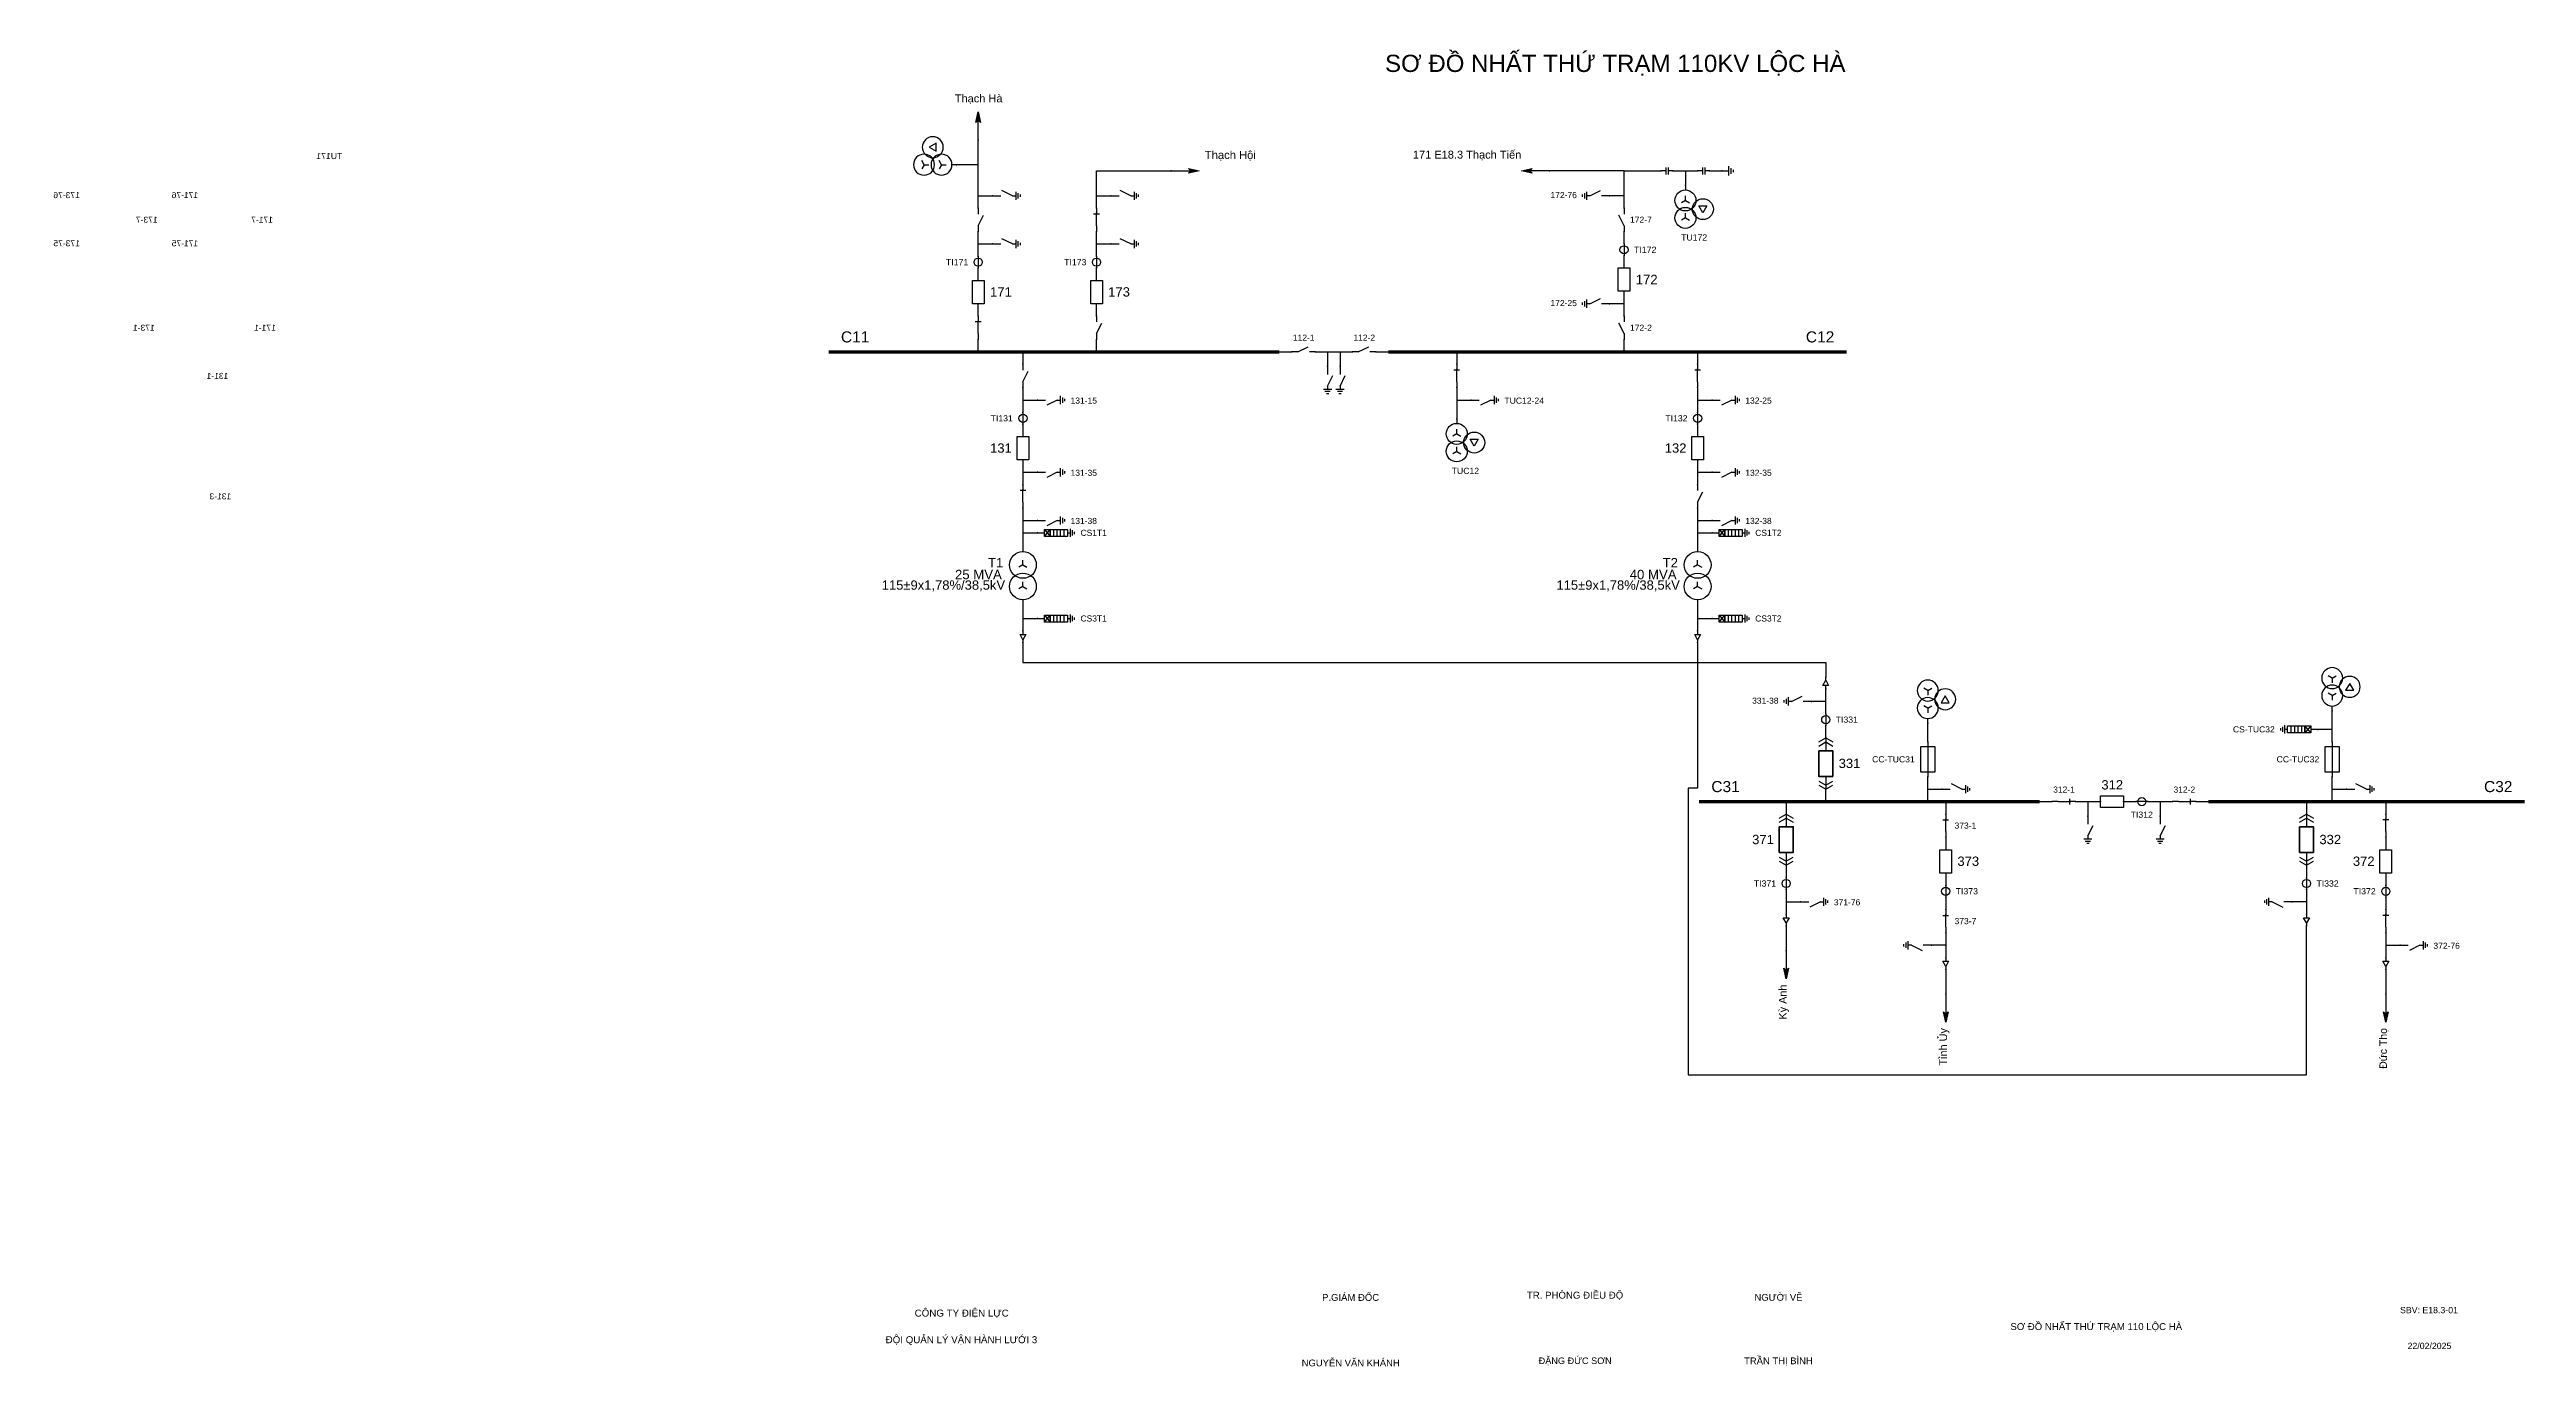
# Model space of a CAD drawing. Header units: millimetres. Extents: x -388 to 411, y 7 to 290.
# Drawn here: x -121 to 411, y 7 to 290 of the extents above; entities that cross this region are included whole.
import ezdxf

# ---------------------------------------------------------------- set-up
doc = ezdxf.new("R2010")
doc.units = ezdxf.units.MM
for name, color, linetype, lineweight in [('BUSBAR_110KV', 1, 'Continuous', 50), ('BUSBAR_35KV', 30, 'Continuous', 50), ('GROUND', 3, 'Continuous', 25), ('HV_110KV', 1, 'Continuous', 25), ('MV_35KV', 30, 'Continuous', 25)]:
    doc.layers.add(name, color=color, linetype=linetype, lineweight=lineweight)
doc.layers.add('SYM_PORTS', color=8, linetype='Continuous', plot=False)
doc.layers.add('TEXT', color=7, linetype='Continuous')
doc.styles.add('SLD_TEXT', font='arial.ttf')

# ---------------------------------------------------------------- blocks, each defined once
blk = doc.blocks.new('SYM_DISCONNECTOR_CLOSED')
at = {"lineweight": 25}
for points in [[(-0.625, 1.25), (0.625, 1.25)], [(0, 2.5), (0, 1.25)], [(0, -1.25), (0, 1.5)], [(0, -1.25), (0, -2.5)]]:
    blk.add_lwpolyline(points, dxfattribs=at)
at = {"layer": 'SYM_PORTS'}
for p in [(0, 2.5), (0, -2.5)]:
    blk.add_point(p, dxfattribs=at)
blk.add_attdef('DEVICE_CODE', (1.625, -0.5), '', height=2)
blk = doc.blocks.new('SYM_CIRCUIT_BREAKER')
at = {"lineweight": 25}
blk.add_lwpolyline([(-1.25, 2.5), (1.25, 2.5), (1.25, -2.5), (-1.25, -2.5)], close=True, dxfattribs=at)
at = {"layer": 'SYM_PORTS'}
for p in [(0, 2.5), (0, -2.5)]:
    blk.add_point(p, dxfattribs=at)
blk.add_attdef('DEVICE_CODE', (2.25, -0.5), '', height=2)
at = {"flags": 1}
blk.add_attdef('RATING', (2.25, -3.5), '', height=2, dxfattribs=at)
blk = doc.blocks.new('SYM_CURRENT_TRANSFORMER')
at = {"lineweight": 25}
blk.add_lwpolyline([(0, 1.25), (0, -1.25)], dxfattribs=at)
blk.add_circle((0, 0), 0.875, dxfattribs=at)
at = {"layer": 'SYM_PORTS'}
for p in [(0, 1.25), (0, -1.25)]:
    blk.add_point(p, dxfattribs=at)
blk.add_attdef('DEVICE_CODE', (1.875, -1.75), '', height=2)
at = {"flags": 1}
blk.add_attdef('RATIO', (1.875, -4.75), '', height=2, dxfattribs=at)
blk = doc.blocks.new('SYM_EARTHING_SWITCH_OPEN')
at = {"lineweight": 25}
for points in [[(0, -1.25), (-1.125, 1)], [(0, 3), (0, 1.25)], [(-0.875, -2), (0.875, -2)], [(-0.5625, -2.4375), (0.5625, -2.4375)], [(-0.25, -2.875), (0.25, -2.875)], [(0, -1.25), (0, -2)]]:
    blk.add_lwpolyline(points, dxfattribs=at)
at = {"layer": 'SYM_PORTS'}
blk.add_point((0, 3), dxfattribs=at)
blk.add_attdef('DEVICE_CODE', (1.875, 0), '', height=2)
blk = doc.blocks.new('SYM_DISCONNECTOR_OPEN')
at = {"lineweight": 25}
for points in [[(0, -1.25), (-1.125, 1)], [(0, 2.5), (0, 1.25)], [(0, -1.25), (0, -2.5)]]:
    blk.add_lwpolyline(points, dxfattribs=at)
at = {"layer": 'SYM_PORTS'}
for p in [(0, 2.5), (0, -2.5)]:
    blk.add_point(p, dxfattribs=at)
blk.add_attdef('DEVICE_CODE', (1, -0.5), '', height=2)
blk = doc.blocks.new('SYM_VOLTAGE_TRANSFORMER')
at = {"lineweight": 25}
for points in [[(0, 1.375), (-0.8625, 0.875)], [(0, 4.625), (0, 3.625)], [(0, 1.375), (0, 2.375)], [(0, 1.375), (0.8625, 0.875)], [(0, -2.375), (-0.8625, -2.875)], [(0, -2.375), (0, -1.375)], [(0, -2.375), (0.8625, -2.875)]]:
    blk.add_lwpolyline(points, dxfattribs=at)
blk.add_lwpolyline([(2.875, 0.25), (4.625, 0.25), (3.75, -1.25)], close=True, dxfattribs=at)
for centre in [(0, 1.375), (3.75, -0.5), (0, -2.375)]:
    blk.add_circle(centre, 2.25, dxfattribs=at)
at = {"layer": 'SYM_PORTS'}
blk.add_point((0, 4.625), dxfattribs=at)
blk.add_attdef('DEVICE_CODE', (7, 1.625), '', height=2)
at = {"flags": 1}
blk.add_attdef('RATIO', (7, -1.375), '', height=2, dxfattribs=at)
blk = doc.blocks.new('SYM_LINE_FEEDER_ARROW')
blk.add_hatch(color=7).paths.add_polyline_path([(0, -3), (-0.5, -0.75), (0, -1.25), (0.5, -0.75)])
at = {"lineweight": 25}
blk.add_lwpolyline([(0, 3), (0, -1.25)], dxfattribs=at)
blk.add_lwpolyline([(0, -3), (-0.5, -0.75), (0, -1.25), (0.5, -0.75)], close=True, dxfattribs=at)
at = {"layer": 'SYM_PORTS'}
blk.add_point((0, 3), dxfattribs=at)
blk.add_attdef('LINE_NAME', (1.5, 0), '', height=2)
blk = doc.blocks.new('SYM_SURGE_ARRESTER')
at = {"lineweight": 25}
for points in [[(-0.75, 2.5), (0.75, 2.5), (0.75, 1.25), (-0.75, 1.25)], [(-0.75, 1.25), (0.75, 1.25), (0.75, -2.5), (-0.75, -2.5)]]:
    blk.add_lwpolyline(points, close=True, dxfattribs=at)
for points in [[(-0.75, 2.5), (0.75, 1.25)], [(0.75, 2.5), (-0.75, 1.25)], [(-0.75, 0.5), (0.75, 0.5)], [(0, 4), (0, 2.5)], [(-0.875, -3.125), (0.875, -3.125)], [(-0.75, -0.25), (0.75, -0.25)], [(-0.75, -1), (0.75, -1)], [(-0.75, -1.75), (0.75, -1.75)], [(-0.5625, -3.5625), (0.5625, -3.5625)], [(-0.25, -4), (0.25, -4)], [(0, -2.5), (0, -3.125)]]:
    blk.add_lwpolyline(points, dxfattribs=at)
at = {"layer": 'SYM_PORTS'}
blk.add_point((0, 4), dxfattribs=at)
blk.add_attdef('DEVICE_CODE', (1.875, 1), '', height=2)
blk = doc.blocks.new('SYM_TRANSFORMER_2W')
at = {"lineweight": 25}
for points in [[(0, 2.3125), (-0.8625, 1.8125)], [(0, 2.3125), (0, 3.3125)], [(0, 2.3125), (0.8625, 1.8125)], [(0, -2.3125), (-0.8625, -2.8125)], [(0, -2.3125), (0, -1.3125)], [(0, -2.3125), (0.8625, -2.8125)]]:
    blk.add_lwpolyline(points, dxfattribs=at)
for centre in [(0, 2.3125), (0, -2.3125)]:
    blk.add_circle(centre, 2.875, dxfattribs=at)
at = {"layer": 'SYM_PORTS'}
for p in [(0, 5.1875), (0, -5.1875)]:
    blk.add_point(p, dxfattribs=at)
blk.add_attdef('DEVICE_CODE', (3.875, 2.1875), '', height=2)
at = {"flags": 1}
for tag, p in [('POWER', (3.875, -0.8125)), ('VOLTAGE_RATIO', (3.875, -3.8125))]:
    blk.add_attdef(tag, p, '', height=2, dxfattribs=at)
blk = doc.blocks.new('SYM_CABLE_TERMINATION')
at = {"lineweight": 25}
blk.add_lwpolyline([(-0.625, 0.5), (0.625, 0.5), (0, -0.625)], close=True, dxfattribs=at)
for points in [[(0, 1.25), (0, 0.5)], [(0, -0.625), (0, -1.25)]]:
    blk.add_lwpolyline(points, dxfattribs=at)
at = {"layer": 'SYM_PORTS'}
for p in [(0, 1.25), (0, -1.25)]:
    blk.add_point(p, dxfattribs=at)
blk = doc.blocks.new('SYM_COUPLING_CAPACITOR')
at = {"lineweight": 25}
for points in [[(-0.75, 0.25), (0.75, 0.25)], [(0, 1.25), (0, 0.25)], [(-0.75, -0.25), (0.75, -0.25)], [(0, -0.25), (0, -1.25)]]:
    blk.add_lwpolyline(points, dxfattribs=at)
at = {"layer": 'SYM_PORTS'}
for p in [(0, 1.25), (0, -1.25)]:
    blk.add_point(p, dxfattribs=at)
blk.add_attdef('DEVICE_CODE', (1.75, -1.75), '', height=2)
blk = doc.blocks.new('SYM_GROUND_SYMBOL')
at = {"lineweight": 25}
for points in [[(0, 1.25), (0, -0.25)], [(-1, -0.25), (1, -0.25)], [(-0.625, -0.75), (0.625, -0.75)], [(-0.25, -1.25), (0.25, -1.25)]]:
    blk.add_lwpolyline(points, dxfattribs=at)
at = {"layer": 'SYM_PORTS'}
blk.add_point((0, 1.25), dxfattribs=at)
blk = doc.blocks.new('SYM_DRAWOUT_BREAKER')
at = {"lineweight": 25}
for points in [[(-1.5, 4.625), (0, 5.5), (1.5, 4.625)], [(0, 5.5), (0, 2.75)], [(-1.5, 3.75), (0, 4.625), (1.5, 3.75)], [(-1.5, -3.75), (0, -4.625), (1.5, -3.75)], [(-1.5, -4.625), (0, -5.5), (1.5, -4.625)], [(0, -2.75), (0, -5.5)]]:
    blk.add_lwpolyline(points, dxfattribs=at)
at = {"lineweight": 35}
blk.add_lwpolyline([(-1.5, 2.75), (1.5, 2.75), (1.5, -2.75), (-1.5, -2.75)], close=True, dxfattribs=at)
at = {"layer": 'SYM_PORTS'}
for p in [(0, 5.5), (0, -5.5)]:
    blk.add_point(p, dxfattribs=at)
blk.add_attdef('DEVICE_CODE', (2.5, 2.5), '', height=2)
at = {"flags": 1}
blk.add_attdef('RATING', (2.5, -0.5), '', height=2, dxfattribs=at)
blk = doc.blocks.new('SYM_FUSE_DISCONNECTOR')
at = {"lineweight": 25}
blk.add_lwpolyline([(-1.5, 2.75), (1.5, 2.75), (1.5, -2.75), (-1.5, -2.75)], close=True, dxfattribs=at)
blk.add_lwpolyline([(0, 3.75), (0, -3.75)], dxfattribs=at)
at = {"layer": 'SYM_PORTS'}
for p in [(0, 3.75), (0, -3.75)]:
    blk.add_point(p, dxfattribs=at)
blk.add_attdef('DEVICE_CODE', (2.5, 0.75), '', height=2)
at = {"flags": 1}
blk.add_attdef('RATING', (2.5, -2.25), '', height=2, dxfattribs=at)

msp = doc.modelspace()

# ---------------------------------------------------------------- linework, layer by layer
at = {"layer": 'BUSBAR_110KV', "const_width": 0.694}
for points in [[(46.5, 225.16), (143.29, 225.16)], [(166.63, 225.16), (265.05, 225.16)]]:
    msp.add_lwpolyline(points, dxfattribs=at)
at = {"layer": 'BUSBAR_35KV', "const_width": 0.694}
for points in [[(233.36, 128.66), (306.51, 128.66)], [(342.68, 128.66), (410.65, 128.66)]]:
    msp.add_lwpolyline(points, dxfattribs=at)
at = {"layer": 'GROUND'}
msp.add_lwpolyline([(235.61, 264), (238.27, 264)], dxfattribs=at)
at = {"layer": 'HV_110KV'}
for points in [[(78.62, 265.34), (78.62, 270.67)], [(78.62, 265.34), (73.99, 265.34)], [(78.62, 258.67), (78.62, 265.34)], [(104.02, 258.67), (104.02, 264), (120.02, 264)], [(217.27, 264), (201.27, 264)], [(217.27, 258.67), (217.27, 264)], [(217.27, 264), (225.27, 264)], [(227.77, 264), (230.44, 264)], [(230.44, 264), (230.44, 260.91)], [(230.44, 264), (233.11, 264)], [(78.62, 256), (78.62, 258.67)], [(78.62, 258.67), (81.72, 258.67)], [(104.02, 256), (104.02, 258.67)], [(104.02, 258.67), (107.11, 258.67)], [(217.27, 258.67), (214.18, 258.67)], [(217.27, 256), (217.27, 258.67)], [(78.62, 248.33), (78.62, 251)], [(104.02, 248.33), (104.02, 251)], [(217.27, 248.33), (217.27, 251)], [(78.62, 245.67), (78.62, 248.33)], [(78.62, 248.33), (81.72, 248.33)], [(104.02, 245.67), (104.02, 248.33)], [(104.02, 248.33), (107.11, 248.33)], [(217.27, 243.17), (217.27, 245.83)], [(78.62, 240.5), (78.62, 243.17)], [(104.02, 240.5), (104.02, 243.17)], [(78.62, 232.83), (78.62, 235.5)], [(104.02, 232.83), (104.02, 235.5)], [(217.27, 235.5), (214.18, 235.5)], [(217.27, 235.5), (217.27, 238.17)], [(217.27, 232.83), (217.27, 235.5)], [(78.62, 225.16), (78.62, 227.83)], [(88.22, 225.16), (88.22, 222.5)], [(104.02, 225.16), (104.02, 227.83)], [(143.29, 225.16), (145.96, 225.16)], [(150.96, 225.16), (153.63, 225.16)], [(153.63, 225.16), (153.63, 222.07)], [(153.63, 225.16), (156.29, 225.16)], [(156.29, 225.16), (156.29, 222.07)], [(156.29, 225.16), (158.96, 225.16)], [(163.96, 225.16), (166.63, 225.16)], [(181.35, 225.16), (181.35, 222.5)], [(217.27, 225.16), (217.27, 227.83)], [(233.07, 225.16), (233.07, 222.5)], [(88.22, 217.5), (88.22, 214.83)], [(88.22, 214.83), (91.32, 214.83)], [(88.22, 214.83), (88.22, 212.16)], [(181.35, 217.5), (181.35, 214.83)], [(181.35, 214.83), (184.44, 214.83)], [(181.35, 214.83), (181.35, 210.83)], [(233.07, 217.5), (233.07, 214.83)], [(233.07, 214.83), (236.16, 214.83)], [(233.07, 214.83), (233.07, 212.16)], [(88.22, 209.66), (88.22, 207)], [(233.07, 209.66), (233.07, 207)], [(88.22, 202), (88.22, 199.33)], [(88.22, 199.33), (91.32, 199.33)], [(88.22, 199.33), (88.22, 196.66)], [(233.07, 202), (233.07, 199.33)], [(233.07, 199.33), (236.16, 199.33)], [(233.07, 199.33), (233.07, 196.66)], [(88.22, 191.66), (88.22, 188.99)], [(233.07, 191.66), (233.07, 188.99)], [(88.22, 188.99), (91.32, 188.99)], [(88.22, 188.99), (88.22, 186.33)], [(88.22, 186.33), (91.32, 186.33)], [(88.22, 186.33), (88.22, 182.33)], [(233.07, 188.99), (236.16, 188.99)], [(233.07, 188.99), (233.07, 186.33)], [(233.07, 186.33), (236.16, 186.33)], [(233.07, 186.33), (233.07, 182.33)]]:
    msp.add_lwpolyline(points, dxfattribs=at)
at = {"layer": 'MV_35KV'}
for points in [[(88.22, 171.95), (88.22, 167.95)], [(233.07, 171.95), (233.07, 167.95)], [(88.22, 167.95), (91.32, 167.95)], [(88.22, 167.95), (88.22, 165.28)], [(233.07, 167.95), (236.16, 167.95)], [(233.07, 167.95), (233.07, 165.28)], [(88.22, 162.78), (88.22, 160.08), (88.22, 158.54), (260.57, 158.54), (260.57, 158.03), (260.57, 155.33)], [(233.07, 162.78), (233.07, 160.08), (233.07, 131.54), (231, 131.54), (231, 70.04), (363.78, 70.04), (363.78, 99.3), (363.78, 102)], [(260.57, 150.17), (257.48, 150.17)], [(260.57, 150.17), (260.57, 152.83)], [(260.57, 147.5), (260.57, 150.17)], [(260.57, 142.33), (260.57, 145)], [(282.47, 141.5), (282.47, 145.5)], [(369.3, 144.17), (366.2, 144.17)], [(369.3, 144.17), (369.3, 148.17)], [(369.3, 141.5), (369.3, 144.17)], [(282.47, 131.33), (282.47, 134)], [(369.3, 131.33), (369.3, 134)], [(252.08, 128.66), (252.08, 126)], [(260.57, 128.66), (260.57, 131.33)], [(282.47, 128.66), (282.47, 131.33)], [(282.47, 131.33), (285.56, 131.33)], [(286.33, 128.66), (286.33, 126)], [(306.51, 128.66), (309.18, 128.66)], [(314.18, 128.66), (316.85, 128.66)], [(316.85, 128.66), (316.85, 125.57)], [(316.85, 128.66), (319.52, 128.66)], [(324.52, 128.66), (327.18, 128.66)], [(329.68, 128.66), (332.35, 128.66)], [(332.35, 128.66), (332.35, 125.57)], [(332.35, 128.66), (335.02, 128.66)], [(340.02, 128.66), (342.68, 128.66)], [(363.78, 128.66), (363.78, 126)], [(369.3, 128.66), (369.3, 131.33)], [(369.3, 131.33), (372.39, 131.33)], [(380.8, 128.66), (380.8, 126)], [(286.33, 121), (286.33, 118.33)], [(380.8, 121), (380.8, 118.33)], [(252.08, 115), (252.08, 112.33)], [(286.33, 113.33), (286.33, 110.66)], [(363.78, 115), (363.78, 112.33)], [(380.8, 113.33), (380.8, 110.66)], [(252.08, 109.83), (252.08, 107.16)], [(252.08, 107.16), (255.17, 107.16)], [(252.08, 107.16), (252.08, 104.5)], [(286.33, 108.16), (286.33, 105.5)], [(363.78, 107.16), (360.69, 107.16)], [(363.78, 109.83), (363.78, 107.16)], [(363.78, 107.16), (363.78, 104.5)], [(380.8, 108.16), (380.8, 105.5)], [(252.08, 102), (252.08, 96.66)], [(286.33, 97.83), (283.24, 97.83)], [(286.33, 100.5), (286.33, 97.83)], [(286.33, 97.83), (286.33, 95.16)], [(380.8, 100.5), (380.8, 97.83)], [(380.8, 97.83), (383.89, 97.83)], [(380.8, 97.83), (380.8, 95.16)], [(286.33, 92.66), (286.33, 87.33)], [(380.8, 92.66), (380.8, 87.33)]]:
    msp.add_lwpolyline(points, dxfattribs=at)

# ---------------------------------------------------------------- block references
at = {"layer": 'GROUND'}
for name, p, rotation in [('SYM_COUPLING_CAPACITOR', (234.36, 264), 270), ('SYM_GROUND_SYMBOL', (239.52, 264), 90)]:
    msp.add_blockref(name, p, dxfattribs=dict(at, rotation=rotation))
at = {"layer": 'HV_110KV'}
for name, p, rotation in [('SYM_LINE_FEEDER_ARROW', (78.62, 273.67), 180), ('SYM_LINE_FEEDER_ARROW', (123.02, 264), 90), ('SYM_LINE_FEEDER_ARROW', (198.27, 264), 270), ('SYM_COUPLING_CAPACITOR', (226.52, 264), 270)]:
    msp.add_blockref(name, p, dxfattribs=dict(at, rotation=rotation))
ref = msp.add_blockref('SYM_VOLTAGE_TRANSFORMER', (69.36, 265.34), dxfattribs=dict(at, xscale=-1, rotation=270))
ref.add_attrib('DEVICE_CODE', 'TU171', (57.9, 266.55), dxfattribs={"layer": 'TEXT', "extrusion": (0, 0, -1), "height": 1.33, "style": 'SLD_TEXT'})
ref = msp.add_blockref('SYM_VOLTAGE_TRANSFORMER', (230.44, 256.29), dxfattribs=at)
ref.add_attrib('DEVICE_CODE', 'TU172', (229.53, 249.06), dxfattribs={"layer": 'TEXT', "height": 1.33, "style": 'SLD_TEXT'})
ref = msp.add_blockref('SYM_EARTHING_SWITCH_OPEN', (110.11, 258.67), dxfattribs=dict(at, xscale=-1, rotation=90))
ref.add_attrib('DEVICE_CODE', '173-76', (114.25, 258.16), dxfattribs={"layer": 'TEXT', "extrusion": (0, 0, -1), "height": 1.305, "style": 'SLD_TEXT'})
ref = msp.add_blockref('SYM_DISCONNECTOR_CLOSED', (104.02, 253.5), dxfattribs=dict(at, xscale=-1))
ref.add_attrib('DEVICE_CODE', '173-7', (97.54, 252.87), dxfattribs={"layer": 'TEXT', "extrusion": (0, 0, -1), "height": 1.307, "style": 'SLD_TEXT'})
ref = msp.add_blockref('SYM_EARTHING_SWITCH_OPEN', (84.72, 258.67), dxfattribs=dict(at, xscale=-1, rotation=90))
ref.add_attrib('DEVICE_CODE', '171-76', (88.85, 258.16), dxfattribs={"layer": 'TEXT', "extrusion": (0, 0, -1), "height": 1.305, "style": 'SLD_TEXT'})
ref = msp.add_blockref('SYM_DISCONNECTOR_OPEN', (78.62, 253.5), dxfattribs=dict(at, xscale=-1))
ref.add_attrib('DEVICE_CODE', '171-7', (72.77, 252.86), dxfattribs={"layer": 'TEXT', "extrusion": (0, 0, -1), "height": 1.318, "style": 'SLD_TEXT'})
ref = msp.add_blockref('SYM_EARTHING_SWITCH_OPEN', (211.18, 258.67), dxfattribs=dict(at, rotation=270))
ref.add_attrib('DEVICE_CODE', '172-76', (201.47, 258.16), dxfattribs={"layer": 'TEXT', "height": 1.305, "style": 'SLD_TEXT'})
ref = msp.add_blockref('SYM_DISCONNECTOR_OPEN', (217.27, 253.5), dxfattribs=at)
ref.add_attrib('DEVICE_CODE', '172-7', (218.53, 252.86), dxfattribs={"layer": 'TEXT', "height": 1.318, "style": 'SLD_TEXT'})
ref = msp.add_blockref('SYM_EARTHING_SWITCH_OPEN', (110.11, 248.33), dxfattribs=dict(at, xscale=-1, rotation=90))
ref.add_attrib('DEVICE_CODE', '173-75', (114.25, 247.83), dxfattribs={"layer": 'TEXT', "extrusion": (0, 0, -1), "height": 1.305, "style": 'SLD_TEXT'})
ref = msp.add_blockref('SYM_EARTHING_SWITCH_OPEN', (84.72, 248.33), dxfattribs=dict(at, xscale=-1, rotation=90))
ref.add_attrib('DEVICE_CODE', '171-75', (88.85, 247.83), dxfattribs={"layer": 'TEXT', "extrusion": (0, 0, -1), "height": 1.305, "style": 'SLD_TEXT'})
ref = msp.add_blockref('SYM_CURRENT_TRANSFORMER', (78.62, 244.42), dxfattribs=at)
ref.add_attrib('DEVICE_CODE', 'TI171', (71.68, 243.74), dxfattribs={"layer": 'TEXT', "height": 1.348, "style": 'SLD_TEXT'})
ref = msp.add_blockref('SYM_CURRENT_TRANSFORMER', (104.02, 244.42), dxfattribs=at)
ref.add_attrib('DEVICE_CODE', 'TI173', (97.07, 243.75), dxfattribs={"layer": 'TEXT', "height": 1.337, "style": 'SLD_TEXT'})
ref = msp.add_blockref('SYM_CURRENT_TRANSFORMER', (217.27, 247.08), dxfattribs=at)
ref.add_attrib('DEVICE_CODE', 'TI172', (219.41, 246.41), dxfattribs={"layer": 'TEXT', "height": 1.348, "style": 'SLD_TEXT'})
ref = msp.add_blockref('SYM_CIRCUIT_BREAKER', (78.62, 238), dxfattribs=at)
ref.add_attrib('DEVICE_CODE', '171', (81.14, 237.02), dxfattribs={"layer": 'TEXT', "height": 2.016, "style": 'SLD_TEXT'})
ref = msp.add_blockref('SYM_CIRCUIT_BREAKER', (104.02, 238), dxfattribs=at)
ref.add_attrib('DEVICE_CODE', '173', (106.53, 237.04), dxfattribs={"layer": 'TEXT', "height": 1.999, "style": 'SLD_TEXT'})
ref = msp.add_blockref('SYM_CIRCUIT_BREAKER', (217.27, 240.67), dxfattribs=at)
ref.add_attrib('DEVICE_CODE', '172', (219.78, 239.69), dxfattribs={"layer": 'TEXT', "height": 2.016, "style": 'SLD_TEXT'})
ref = msp.add_blockref('SYM_EARTHING_SWITCH_OPEN', (211.18, 235.5), dxfattribs=dict(at, rotation=270))
ref.add_attrib('DEVICE_CODE', '172-25', (201.47, 234.99), dxfattribs={"layer": 'TEXT', "height": 1.305, "style": 'SLD_TEXT'})
ref = msp.add_blockref('SYM_DISCONNECTOR_OPEN', (104.02, 230.33), dxfattribs=dict(at, xscale=-1))
ref.add_attrib('DEVICE_CODE', '173-1', (98.17, 229.7), dxfattribs={"layer": 'TEXT', "extrusion": (0, 0, -1), "height": 1.307, "style": 'SLD_TEXT'})
ref = msp.add_blockref('SYM_DISCONNECTOR_CLOSED', (78.62, 230.33), dxfattribs=dict(at, xscale=-1))
ref.add_attrib('DEVICE_CODE', '171-1', (72.15, 229.69), dxfattribs={"layer": 'TEXT', "extrusion": (0, 0, -1), "height": 1.318, "style": 'SLD_TEXT'})
ref = msp.add_blockref('SYM_DISCONNECTOR_OPEN', (148.46, 225.16), dxfattribs=dict(at, rotation=270))
ref.add_attrib('DEVICE_CODE', '112-1', (146.17, 227.57), dxfattribs={"layer": 'TEXT', "height": 1.304, "style": 'SLD_TEXT'})
ref = msp.add_blockref('SYM_DISCONNECTOR_OPEN', (161.46, 225.16), dxfattribs=dict(at, rotation=270))
ref.add_attrib('DEVICE_CODE', '112-2', (159.17, 227.57), dxfattribs={"layer": 'TEXT', "height": 1.304, "style": 'SLD_TEXT'})
ref = msp.add_blockref('SYM_DISCONNECTOR_OPEN', (217.27, 230.33), dxfattribs=at)
ref.add_attrib('DEVICE_CODE', '172-2', (218.53, 229.69), dxfattribs={"layer": 'TEXT', "height": 1.318, "style": 'SLD_TEXT'})
ref = msp.add_blockref('SYM_DISCONNECTOR_CLOSED', (233.07, 220), dxfattribs=dict(at, xscale=-1))
ref.add_attrib('DEVICE_CODE', '132-2', (226.6, 219.36), dxfattribs={"layer": 'TEXT', "extrusion": (0, 0, -1), "height": 1.304, "style": 'SLD_TEXT'})
ref = msp.add_blockref('SYM_DISCONNECTOR_CLOSED', (181.35, 220), dxfattribs=dict(at, xscale=-1))
ref.add_attrib('DEVICE_CODE', 'TUC12-2', (171.93, 219.33), dxfattribs={"layer": 'TEXT', "extrusion": (0, 0, -1), "height": 1.324, "style": 'SLD_TEXT'})
ref = msp.add_blockref('SYM_EARTHING_SWITCH_OPEN', (156.29, 219.07), dxfattribs=dict(at, xscale=-1))
ref.add_attrib('DEVICE_CODE', '112-25', (159.2, 213.63), dxfattribs={"layer": 'TEXT', "extrusion": (0, 0, -1), "height": 1.302, "style": 'SLD_TEXT'})
ref = msp.add_blockref('SYM_EARTHING_SWITCH_OPEN', (153.63, 219.07), dxfattribs=dict(at, xscale=-1))
ref.add_attrib('DEVICE_CODE', '112-15', (150.97, 213.63), dxfattribs={"layer": 'TEXT', "extrusion": (0, 0, -1), "height": 1.302, "style": 'SLD_TEXT'})
ref = msp.add_blockref('SYM_DISCONNECTOR_OPEN', (88.22, 220), dxfattribs=dict(at, xscale=-1))
ref.add_attrib('DEVICE_CODE', '131-1', (82.37, 219.36), dxfattribs={"layer": 'TEXT', "extrusion": (0, 0, -1), "height": 1.304, "style": 'SLD_TEXT'})
ref = msp.add_blockref('SYM_EARTHING_SWITCH_OPEN', (94.32, 214.83), dxfattribs=dict(at, rotation=90))
ref.add_attrib('DEVICE_CODE', '131-15', (98.45, 214.07), dxfattribs={"layer": 'TEXT', "height": 1.302, "style": 'SLD_TEXT'})
ref = msp.add_blockref('SYM_EARTHING_SWITCH_OPEN', (187.44, 214.83), dxfattribs=dict(at, rotation=90))
ref.add_attrib('DEVICE_CODE', 'TUC12-24', (191.58, 214.04), dxfattribs={"layer": 'TEXT', "height": 1.32, "style": 'SLD_TEXT'})
ref = msp.add_blockref('SYM_EARTHING_SWITCH_OPEN', (239.16, 214.83), dxfattribs=dict(at, rotation=90))
ref.add_attrib('DEVICE_CODE', '132-25', (243.3, 214.07), dxfattribs={"layer": 'TEXT', "height": 1.302, "style": 'SLD_TEXT'})
ref = msp.add_blockref('SYM_CURRENT_TRANSFORMER', (88.22, 210.91), dxfattribs=at)
ref.add_attrib('DEVICE_CODE', 'TI131', (81.28, 210.25), dxfattribs={"layer": 'TEXT', "height": 1.334, "style": 'SLD_TEXT'})
ref = msp.add_blockref('SYM_VOLTAGE_TRANSFORMER', (181.35, 206.2), dxfattribs=at)
ref.add_attrib('DEVICE_CODE', 'TUC12', (180.28, 198.97), dxfattribs={"layer": 'TEXT', "height": 1.326, "style": 'SLD_TEXT'})
ref = msp.add_blockref('SYM_CURRENT_TRANSFORMER', (233.07, 210.91), dxfattribs=at)
ref.add_attrib('DEVICE_CODE', 'TI132', (226.13, 210.25), dxfattribs={"layer": 'TEXT', "height": 1.334, "style": 'SLD_TEXT'})
ref = msp.add_blockref('SYM_CIRCUIT_BREAKER', (88.22, 204.5), dxfattribs=at)
ref.add_attrib('DEVICE_CODE', '131', (81.17, 203.53), dxfattribs={"layer": 'TEXT', "height": 1.999, "style": 'SLD_TEXT'})
ref = msp.add_blockref('SYM_CIRCUIT_BREAKER', (233.07, 204.5), dxfattribs=at)
ref.add_attrib('DEVICE_CODE', '132', (226.01, 203.53), dxfattribs={"layer": 'TEXT', "height": 1.999, "style": 'SLD_TEXT'})
ref = msp.add_blockref('SYM_EARTHING_SWITCH_OPEN', (94.32, 199.33), dxfattribs=dict(at, rotation=90))
ref.add_attrib('DEVICE_CODE', '131-35', (98.45, 198.57), dxfattribs={"layer": 'TEXT', "height": 1.302, "style": 'SLD_TEXT'})
ref = msp.add_blockref('SYM_EARTHING_SWITCH_OPEN', (239.16, 199.33), dxfattribs=dict(at, rotation=90))
ref.add_attrib('DEVICE_CODE', '132-35', (243.3, 198.57), dxfattribs={"layer": 'TEXT', "height": 1.302, "style": 'SLD_TEXT'})
ref = msp.add_blockref('SYM_DISCONNECTOR_OPEN', (233.07, 194.16), dxfattribs=dict(at, xscale=-1))
ref.add_attrib('DEVICE_CODE', '132-3', (227.22, 193.53), dxfattribs={"layer": 'TEXT', "extrusion": (0, 0, -1), "height": 1.304, "style": 'SLD_TEXT'})
ref = msp.add_blockref('SYM_DISCONNECTOR_CLOSED', (88.22, 194.16), dxfattribs=dict(at, xscale=-1))
ref.add_attrib('DEVICE_CODE', '131-3', (81.75, 193.53), dxfattribs={"layer": 'TEXT', "extrusion": (0, 0, -1), "height": 1.304, "style": 'SLD_TEXT'})
ref = msp.add_blockref('SYM_EARTHING_SWITCH_OPEN', (94.32, 188.99), dxfattribs=dict(at, rotation=90))
ref.add_attrib('DEVICE_CODE', '131-38', (98.45, 188.24), dxfattribs={"layer": 'TEXT', "height": 1.302, "style": 'SLD_TEXT'})
ref = msp.add_blockref('SYM_SURGE_ARRESTER', (95.32, 186.33), dxfattribs=dict(at, rotation=90))
ref.add_attrib('DEVICE_CODE', 'CS1T1', (100.58, 185.69), dxfattribs={"layer": 'TEXT', "height": 1.3, "style": 'SLD_TEXT'})
ref = msp.add_blockref('SYM_EARTHING_SWITCH_OPEN', (239.16, 188.99), dxfattribs=dict(at, rotation=90))
ref.add_attrib('DEVICE_CODE', '132-38', (243.3, 188.24), dxfattribs={"layer": 'TEXT', "height": 1.302, "style": 'SLD_TEXT'})
ref = msp.add_blockref('SYM_SURGE_ARRESTER', (240.16, 186.33), dxfattribs=dict(at, rotation=90))
ref.add_attrib('DEVICE_CODE', 'CS1T2', (245.43, 185.69), dxfattribs={"layer": 'TEXT', "height": 1.3, "style": 'SLD_TEXT'})
ref = msp.add_blockref('SYM_TRANSFORMER_2W', (88.22, 177.14), dxfattribs=at)
ref.add_attrib('DEVICE_CODE', 'T1', (80.73, 178.94), dxfattribs={"layer": 'TEXT', "height": 1.998, "style": 'SLD_TEXT'})
ref = msp.add_blockref('SYM_TRANSFORMER_2W', (233.07, 177.14), dxfattribs=at)
ref.add_attrib('DEVICE_CODE', 'T2', (225.58, 178.94), dxfattribs={"layer": 'TEXT', "height": 1.998, "style": 'SLD_TEXT'})
at = {"layer": 'MV_35KV'}
for name, p in [('SYM_CABLE_TERMINATION', (88.22, 164.03)), ('SYM_CABLE_TERMINATION', (233.07, 164.03)), ('SYM_CABLE_TERMINATION', (252.08, 103.25)), ('SYM_CABLE_TERMINATION', (363.78, 103.25)), ('SYM_LINE_FEEDER_ARROW', (252.08, 93.66)), ('SYM_CABLE_TERMINATION', (286.33, 93.91)), ('SYM_CABLE_TERMINATION', (380.8, 93.91)), ('SYM_LINE_FEEDER_ARROW', (286.33, 84.33)), ('SYM_LINE_FEEDER_ARROW', (380.8, 84.33))]:
    msp.add_blockref(name, p, dxfattribs=at)
ref = msp.add_blockref('SYM_SURGE_ARRESTER', (95.32, 167.95), dxfattribs=dict(at, rotation=90))
ref.add_attrib('DEVICE_CODE', 'CS3T1', (100.58, 167.31), dxfattribs={"layer": 'TEXT', "height": 1.3, "style": 'SLD_TEXT'})
ref = msp.add_blockref('SYM_SURGE_ARRESTER', (240.16, 167.95), dxfattribs=dict(at, rotation=90))
ref.add_attrib('DEVICE_CODE', 'CS3T2', (245.43, 167.31), dxfattribs={"layer": 'TEXT', "height": 1.3, "style": 'SLD_TEXT'})
ref = msp.add_blockref('SYM_VOLTAGE_TRANSFORMER', (369.3, 152.79), dxfattribs=dict(at, xscale=-1, rotation=180))
ref.add_attrib('DEVICE_CODE', 'TUC32', (368.22, 158.69), dxfattribs={"layer": 'TEXT', "extrusion": (0, 0, -1), "height": 1.326, "style": 'SLD_TEXT'})
ref = msp.add_blockref('SYM_VOLTAGE_TRANSFORMER', (282.47, 150.12), dxfattribs=dict(at, xscale=-1, rotation=180))
ref.add_attrib('DEVICE_CODE', 'TUC31', (281.39, 156.03), dxfattribs={"layer": 'TEXT', "extrusion": (0, 0, -1), "height": 1.326, "style": 'SLD_TEXT'})
at = {"layer": 'MV_35KV', "rotation": 180}
msp.add_blockref('SYM_CABLE_TERMINATION', (260.57, 154.08), dxfattribs=at)
at = {"layer": 'MV_35KV'}
ref = msp.add_blockref('SYM_EARTHING_SWITCH_OPEN', (254.48, 150.17), dxfattribs=dict(at, rotation=270))
ref.add_attrib('DEVICE_CODE', '331-38', (244.77, 149.66), dxfattribs={"layer": 'TEXT', "height": 1.302, "style": 'SLD_TEXT'})
ref = msp.add_blockref('SYM_CURRENT_TRANSFORMER', (260.57, 146.25), dxfattribs=at)
ref.add_attrib('DEVICE_CODE', 'TI331', (262.71, 145.58), dxfattribs={"layer": 'TEXT', "height": 1.334, "style": 'SLD_TEXT'})
ref = msp.add_blockref('SYM_SURGE_ARRESTER', (362.2, 144.17), dxfattribs=dict(at, rotation=270))
ref.add_attrib('DEVICE_CODE', 'CS-TUC32', (347.98, 143.51), dxfattribs={"layer": 'TEXT', "height": 1.315, "style": 'SLD_TEXT'})
ref = msp.add_blockref('SYM_DRAWOUT_BREAKER', (260.57, 136.83), dxfattribs=at)
ref.add_attrib('DEVICE_CODE', '331', (263.34, 135.87), dxfattribs={"layer": 'TEXT', "height": 1.999, "style": 'SLD_TEXT'})
ref = msp.add_blockref('SYM_FUSE_DISCONNECTOR', (282.47, 137.75), dxfattribs=at)
ref.add_attrib('DEVICE_CODE', 'CC-TUC31', (270.53, 137.08), dxfattribs={"layer": 'TEXT', "height": 1.324, "style": 'SLD_TEXT'})
ref = msp.add_blockref('SYM_FUSE_DISCONNECTOR', (369.3, 137.75), dxfattribs=at)
ref.add_attrib('DEVICE_CODE', 'CC-TUC32', (357.36, 137.08), dxfattribs={"layer": 'TEXT', "height": 1.324, "style": 'SLD_TEXT'})
ref = msp.add_blockref('SYM_CIRCUIT_BREAKER', (322.02, 128.66), dxfattribs=dict(at, rotation=270))
ref.add_attrib('DEVICE_CODE', '312', (319.74, 131.26), dxfattribs={"layer": 'TEXT', "height": 1.999, "style": 'SLD_TEXT'})
ref = msp.add_blockref('SYM_EARTHING_SWITCH_OPEN', (375.39, 131.33), dxfattribs=dict(at, xscale=-1, rotation=90))
ref.add_attrib('DEVICE_CODE', 'TUC32-24', (379.53, 130.8), dxfattribs={"layer": 'TEXT', "extrusion": (0, 0, -1), "height": 1.32, "style": 'SLD_TEXT'})
ref = msp.add_blockref('SYM_EARTHING_SWITCH_OPEN', (288.56, 131.33), dxfattribs=dict(at, xscale=-1, rotation=90))
ref.add_attrib('DEVICE_CODE', 'TUC31-14', (292.7, 130.8), dxfattribs={"layer": 'TEXT', "extrusion": (0, 0, -1), "height": 1.32, "style": 'SLD_TEXT'})
ref = msp.add_blockref('SYM_DISCONNECTOR_CLOSED', (311.68, 128.66), dxfattribs=dict(at, rotation=270))
ref.add_attrib('DEVICE_CODE', '312-1', (309.39, 130.59), dxfattribs={"layer": 'TEXT', "height": 1.304, "style": 'SLD_TEXT'})
ref = msp.add_blockref('SYM_CURRENT_TRANSFORMER', (328.43, 128.66), dxfattribs=dict(at, rotation=270))
ref.add_attrib('DEVICE_CODE', 'TI312', (326.03, 125.19), dxfattribs={"layer": 'TEXT', "height": 1.334, "style": 'SLD_TEXT'})
ref = msp.add_blockref('SYM_DISCONNECTOR_CLOSED', (337.52, 128.66), dxfattribs=dict(at, rotation=270))
ref.add_attrib('DEVICE_CODE', '312-2', (335.22, 130.59), dxfattribs={"layer": 'TEXT', "height": 1.304, "style": 'SLD_TEXT'})
ref = msp.add_blockref('SYM_DISCONNECTOR_CLOSED', (380.8, 123.5), dxfattribs=dict(at, xscale=-1))
ref.add_attrib('DEVICE_CODE', '372-2', (374.32, 122.86), dxfattribs={"layer": 'TEXT', "extrusion": (0, 0, -1), "height": 1.307, "style": 'SLD_TEXT'})
ref = msp.add_blockref('SYM_EARTHING_SWITCH_OPEN', (332.35, 122.57), dxfattribs=dict(at, xscale=-1))
ref.add_attrib('DEVICE_CODE', '312-25', (329.69, 117.13), dxfattribs={"layer": 'TEXT', "extrusion": (0, 0, -1), "height": 1.302, "style": 'SLD_TEXT'})
ref = msp.add_blockref('SYM_EARTHING_SWITCH_OPEN', (316.85, 122.57), dxfattribs=dict(at, xscale=-1))
ref.add_attrib('DEVICE_CODE', '312-15', (314.19, 117.13), dxfattribs={"layer": 'TEXT', "extrusion": (0, 0, -1), "height": 1.302, "style": 'SLD_TEXT'})
ref = msp.add_blockref('SYM_DRAWOUT_BREAKER', (252.08, 120.5), dxfattribs=at)
ref.add_attrib('DEVICE_CODE', '371', (244.77, 119.53), dxfattribs={"layer": 'TEXT', "height": 1.999, "style": 'SLD_TEXT'})
ref = msp.add_blockref('SYM_DISCONNECTOR_CLOSED', (286.33, 123.5), dxfattribs=at)
ref.add_attrib('DEVICE_CODE', '373-1', (288.22, 122.86), dxfattribs={"layer": 'TEXT', "height": 1.307, "style": 'SLD_TEXT'})
ref = msp.add_blockref('SYM_DRAWOUT_BREAKER', (363.78, 120.5), dxfattribs=at)
ref.add_attrib('DEVICE_CODE', '332', (366.55, 119.53), dxfattribs={"layer": 'TEXT', "height": 1.999, "style": 'SLD_TEXT'})
ref = msp.add_blockref('SYM_CIRCUIT_BREAKER', (286.33, 115.83), dxfattribs=at)
ref.add_attrib('DEVICE_CODE', '373', (288.84, 114.87), dxfattribs={"layer": 'TEXT', "height": 1.999, "style": 'SLD_TEXT'})
ref = msp.add_blockref('SYM_CIRCUIT_BREAKER', (380.8, 115.83), dxfattribs=at)
ref.add_attrib('DEVICE_CODE', '372', (373.74, 114.87), dxfattribs={"layer": 'TEXT', "height": 1.999, "style": 'SLD_TEXT'})
ref = msp.add_blockref('SYM_CURRENT_TRANSFORMER', (252.08, 111.08), dxfattribs=at)
ref.add_attrib('DEVICE_CODE', 'TI371', (245.14, 110.42), dxfattribs={"layer": 'TEXT', "height": 1.337, "style": 'SLD_TEXT'})
ref = msp.add_blockref('SYM_CURRENT_TRANSFORMER', (363.78, 111.08), dxfattribs=at)
ref.add_attrib('DEVICE_CODE', 'TI332', (365.92, 110.42), dxfattribs={"layer": 'TEXT', "height": 1.334, "style": 'SLD_TEXT'})
ref = msp.add_blockref('SYM_EARTHING_SWITCH_OPEN', (357.69, 107.16), dxfattribs=dict(at, xscale=-1, rotation=270))
ref.add_attrib('DEVICE_CODE', '332-38', (347.98, 106.41), dxfattribs={"layer": 'TEXT', "extrusion": (0, 0, -1), "height": 1.302, "style": 'SLD_TEXT'})
ref = msp.add_blockref('SYM_EARTHING_SWITCH_OPEN', (258.17, 107.16), dxfattribs=dict(at, rotation=90))
ref.add_attrib('DEVICE_CODE', '371-76', (262.31, 106.41), dxfattribs={"layer": 'TEXT', "height": 1.305, "style": 'SLD_TEXT'})
ref = msp.add_blockref('SYM_CURRENT_TRANSFORMER', (286.33, 109.41), dxfattribs=at)
ref.add_attrib('DEVICE_CODE', 'TI373', (288.47, 108.75), dxfattribs={"layer": 'TEXT', "height": 1.337, "style": 'SLD_TEXT'})
ref = msp.add_blockref('SYM_CURRENT_TRANSFORMER', (380.8, 109.41), dxfattribs=at)
ref.add_attrib('DEVICE_CODE', 'TI372', (373.85, 108.75), dxfattribs={"layer": 'TEXT', "height": 1.337, "style": 'SLD_TEXT'})
ref = msp.add_blockref('SYM_DISCONNECTOR_CLOSED', (380.8, 103), dxfattribs=dict(at, xscale=-1))
ref.add_attrib('DEVICE_CODE', '372-7', (374.32, 102.36), dxfattribs={"layer": 'TEXT', "extrusion": (0, 0, -1), "height": 1.307, "style": 'SLD_TEXT'})
ref = msp.add_blockref('SYM_DISCONNECTOR_CLOSED', (286.33, 103), dxfattribs=at)
ref.add_attrib('DEVICE_CODE', '373-7', (288.22, 102.36), dxfattribs={"layer": 'TEXT', "height": 1.307, "style": 'SLD_TEXT'})
ref = msp.add_blockref('SYM_EARTHING_SWITCH_OPEN', (280.24, 97.83), dxfattribs=dict(at, xscale=-1, rotation=270))
ref.add_attrib('DEVICE_CODE', '373-76', (270.53, 97.07), dxfattribs={"layer": 'TEXT', "extrusion": (0, 0, -1), "height": 1.305, "style": 'SLD_TEXT'})
ref = msp.add_blockref('SYM_EARTHING_SWITCH_OPEN', (386.89, 97.83), dxfattribs=dict(at, rotation=90))
ref.add_attrib('DEVICE_CODE', '372-76', (391.03, 97.07), dxfattribs={"layer": 'TEXT', "height": 1.305, "style": 'SLD_TEXT'})

# ---------------------------------------------------------------- texts
at = {"layer": 'TEXT', "attachment_point": 7, "style": 'SLD_TEXT'}
for s, insert, char_height in [('SƠ ĐỒ NHẤT THỨ TRẠM 110KV LỘC HÀ', (165.96, 284.42), 3.6938), ('Thạch Hà', (73.6, 278.34), 1.69), ('Thạch Hội', (127.28, 266.19), 1.718), ('171 E18.3 Thạch Tiến', (171.93, 266.27), 1.6937), ('C11', (49.15, 227.16), 2.382), ('C12', (256.3, 227.16), 2.382), ('115±9x1,78%/38,5kV', (57.9, 173.76), 1.9964), ('25 MVA', (73.63, 176.35), 2.025), ('115±9x1,78%/38,5kV', (202.75, 173.76), 1.9964), ('40 MVA', (218.48, 176.35), 2.025), ('C31', (236.01, 130.66), 2.382), ('C32', (401.89, 130.66), 2.382), ('P.GIÁM ĐỐC', (152.44, 21.51), 1.462), ('TR. PHÒNG ĐIỀU ĐỘ', (196.41, 21.68), 1.4805), ('NGƯỜI VẼ', (245.28, 21.53), 1.442), ('CÔNG TY ĐIỆN LỰC', (64.97, 17.82), 1.5011), ('SƠ ĐỒ NHẤT THỨ TRẠM 110 LỘC HÀ', (300.21, 14.94), 1.481), ('SBV: E18.3-01', (383.86, 18.86), 1.3453), ('ĐỘI QUẢN LÝ VẬN HÀNH LƯỚI 3', (58.75, 12.03), 1.4983), ('22/02/2025', (385.48, 11.17), 1.344), ('NGUYỄN VĂN KHÁNH', (148.07, 7.46), 1.4497), ('ĐẶNG ĐỨC SƠN', (198.93, 7.66), 1.4051), ('TRẦN THỊ BÌNH', (243.04, 7.61), 1.4499)]:
    msp.add_mtext(s, dxfattribs=dict(at, insert=insert, char_height=char_height))
at = {"layer": 'TEXT', "attachment_point": 7, "rotation": 90, "style": 'SLD_TEXT'}
for s, insert, char_height in [('Kỳ Anh', (252.68, 81.89), 1.668), ('Tỉnh Ủy', (287.11, 72.01), 1.673), ('Đức Thọ', (381.39, 71.33), 1.607)]:
    msp.add_mtext(s, dxfattribs=dict(at, insert=insert, char_height=char_height))

doc.saveas('drawing.dxf')
